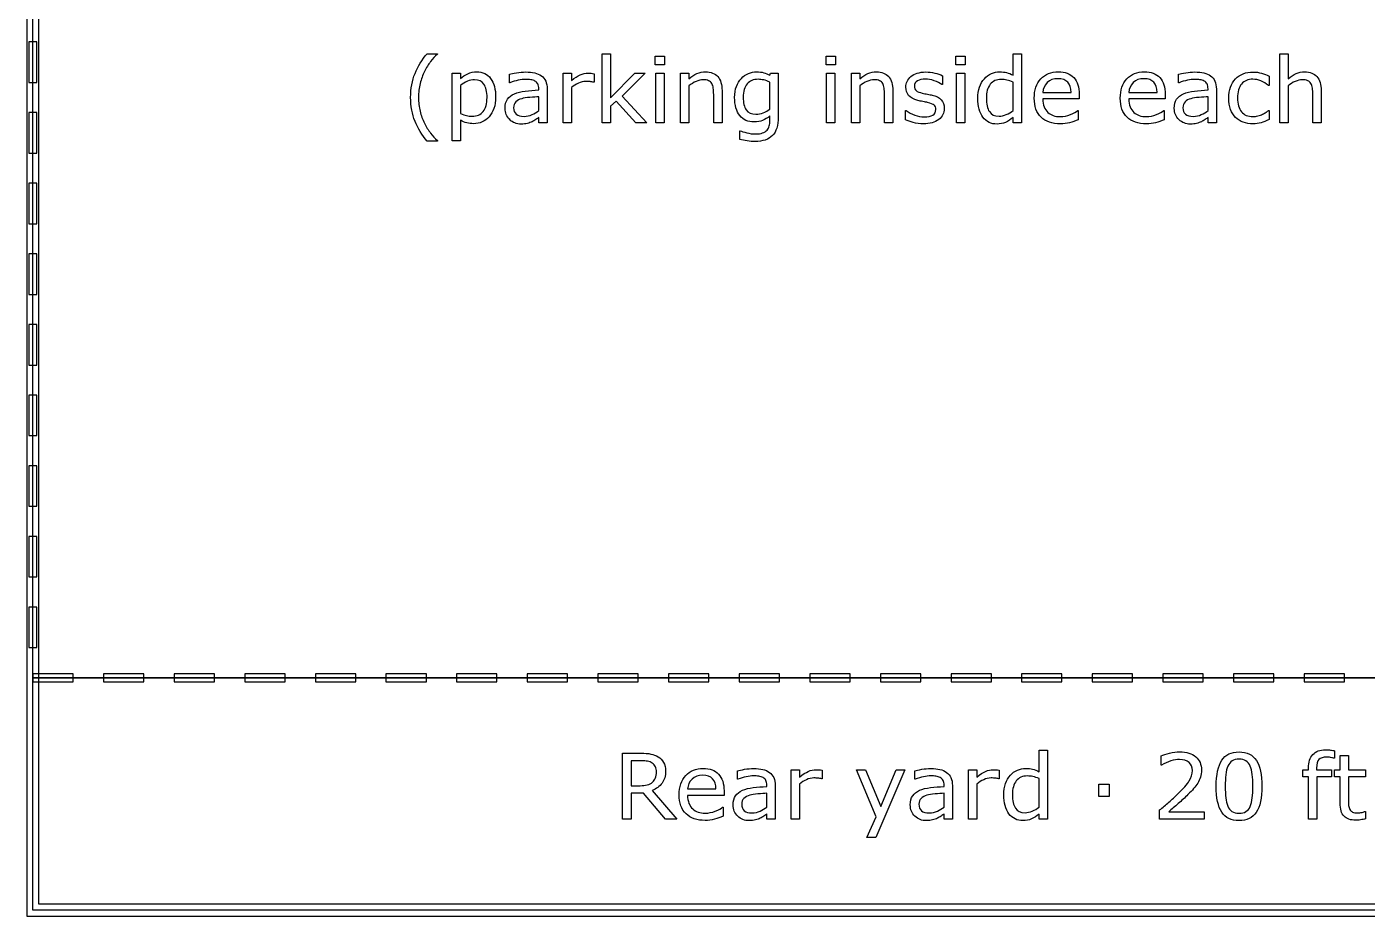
# Model space of a CAD drawing. Extents: x -13 to 750, y 12 to 2314.
# Drawn here: x 43.4 to 176.2, y 128.3 to 216.4 of the extents above; entities that cross this region are included whole.
import ezdxf

# ---------------------------------------------------------------- set-up
doc = ezdxf.new("R2010")
doc.units = 0
doc.layers.get('0').update_dxf_attribs({"linetype": 'CONTINUOUS'})

msp = doc.modelspace()

# ---------------------------------------------------------------- linework, layer by layer
at = {"color": 7}
for points in [[(43.400391, 580.4896), (43.400391, 128.2904), (268.59961, 128.2904), (268.59961, 580.4896)], [(44.599609, 579.2904), (267.40039, 579.2904), (267.40039, 129.4896), (44.599609, 129.4896)], [(44, 295.89), (268, 295.89), (268, 151.89), (44, 151.89)], [(43.599609, 214.89), (43.599609, 210.89), (44.400391, 210.89), (44.400391, 214.89)], [(104.85864, 206.89), (103.7688, 206.89), (101.80005, 209.0389), (101.26392, 208.5292), (101.26392, 206.89), (100.43774, 206.89), (100.43774, 213.7279), (101.26392, 213.7279), (101.26392, 209.3421), (103.65015, 211.7987), (104.69165, 211.7987), (102.41089, 209.5311)], [(106.61646, 212.6205), (105.68481, 212.6205), (105.68481, 213.4774), (106.61646, 213.4774)], [(123.55302, 212.6205), (122.62138, 212.6205), (122.62138, 213.4774), (123.55302, 213.4774)], [(136.40706, 212.6205), (135.47542, 212.6205), (135.47542, 213.4774), (136.40706, 213.4774)], [(106.56376, 206.89), (105.73759, 206.89), (105.73759, 211.7987), (106.56376, 211.7987)], [(123.50032, 206.89), (122.67415, 206.89), (122.67415, 211.7987), (123.50032, 211.7987)], [(136.35436, 206.89), (135.52819, 206.89), (135.52819, 211.7987), (136.35436, 211.7987)], [(89.016357, 209.3818), (89.016357, 209.3818)], [(43.599609, 207.89), (43.599609, 203.89), (44.400391, 203.89), (44.400391, 207.89)], [(43.599609, 200.89), (43.599609, 196.89), (44.400391, 196.89), (44.400391, 200.89)], [(43.599609, 193.89), (43.599609, 189.89), (44.400391, 189.89), (44.400391, 193.89)], [(43.599609, 186.89), (43.599609, 182.89), (44.400391, 182.89), (44.400391, 186.89)], [(43.599609, 179.89), (43.599609, 175.89), (44.400391, 175.89), (44.400391, 179.89)], [(43.599609, 172.89), (43.599609, 168.89), (44.400391, 168.89), (44.400391, 172.89)], [(43.599609, 165.89), (43.599609, 161.89), (44.400391, 161.89), (44.400391, 165.89)], [(43.599609, 158.89), (43.599609, 154.89), (44.400391, 154.89), (44.400391, 158.89)], [(44, 152.2904), (44, 151.4896), (48, 151.4896), (48, 152.2904)], [(44, 151.89), (268, 151.89), (268, 128.89), (44, 128.89)], [(51, 152.2904), (51, 151.4896), (55, 151.4896), (55, 152.2904)], [(58, 152.2904), (58, 151.4896), (62, 151.4896), (62, 152.2904)], [(65, 152.2904), (65, 151.4896), (69, 151.4896), (69, 152.2904)], [(72, 152.2904), (72, 151.4896), (76, 151.4896), (76, 152.2904)], [(79, 152.2904), (79, 151.4896), (83, 151.4896), (83, 152.2904)], [(86, 152.2904), (86, 151.4896), (90, 151.4896), (90, 152.2904)], [(93, 152.2904), (93, 151.4896), (97, 151.4896), (97, 152.2904)], [(100, 152.2904), (100, 151.4896), (104, 151.4896), (104, 152.2904)], [(107, 152.2904), (107, 151.4896), (111, 151.4896), (111, 152.2904)], [(114, 152.2904), (114, 151.4896), (118, 151.4896), (118, 152.2904)], [(121, 152.2904), (121, 151.4896), (125, 151.4896), (125, 152.2904)], [(128, 152.2904), (128, 151.4896), (132, 151.4896), (132, 152.2904)], [(135, 152.2904), (135, 151.4896), (139, 151.4896), (139, 152.2904)], [(142, 152.2904), (142, 151.4896), (146, 151.4896), (146, 152.2904)], [(149, 152.2904), (149, 151.4896), (153, 151.4896), (153, 152.2904)], [(156, 152.2904), (156, 151.4896), (160, 151.4896), (160, 152.2904)], [(163, 152.2904), (163, 151.4896), (167, 151.4896), (167, 152.2904)], [(170, 152.2904), (170, 151.4896), (174, 151.4896), (174, 152.2904)], [(105.80568, 142.5921), (105.80568, 142.5921)], [(130.41504, 142.7987), (127.5498, 136.0795), (126.6665, 136.0795), (127.58057, 138.1273), (125.625, 142.7987), (126.52148, 142.7987), (128.02881, 139.16), (129.54932, 142.7987)], [(150.68701, 140.1356), (149.63672, 140.1356), (149.63672, 141.3793), (150.68701, 141.3793)], [(165.81299, 141.1639), (165.81299, 141.1639)], [(164.65723, 139.1688), (164.65723, 139.1688)]]:
    msp.add_lwpolyline(points, close=True, dxfattribs=at)
for points in [[(83.08374, 213.7279), (84.090088, 213.7279), (84.090088, 213.6839)], [(141.1444, 211.6014), (141.1444, 213.7284), (141.97057, 213.7284), (141.97057, 206.89)], [(168.40372, 210.5547), (168.40372, 206.89), (167.57755, 206.89), (167.57755, 213.7279), (168.40372, 213.7279), (168.40372, 211.2538)], [(86.375244, 207.1366), (86.375244, 205.08), (85.549072, 205.08), (85.549072, 211.7992), (86.375244, 211.7992), (86.375244, 211.285)], [(91.279541, 210.8539), (91.235601, 210.8539), (91.235601, 211.6932)], [(97.387934, 210.3754), (97.387934, 206.89), (96.561763, 206.89), (96.561763, 211.7987), (97.387934, 211.7987), (97.387934, 211.0736)], [(99.624751, 211.7467), (99.624756, 210.8978)], [(109.02465, 210.5547), (109.02465, 206.89), (108.19848, 206.89), (108.19848, 211.7987), (109.02465, 211.7987), (109.02465, 211.2538)], [(117.04904, 211.5876), (117.10174, 211.7985), (117.87517, 211.7985), (117.87528, 207.4481)], [(125.96131, 210.5547), (125.96131, 206.89), (125.13514, 206.89), (125.13514, 211.7987), (125.96131, 211.7987), (125.96131, 211.2538)], [(134.14383, 211.5479), (134.14383, 210.6646), (134.09993, 210.6646)], [(157.60631, 210.8539), (157.56241, 210.8539), (157.56241, 211.6932)], [(166.51842, 211.5043), (166.51842, 210.5858), (166.47452, 210.5858)], [(86.375244, 210.5902), (86.375244, 207.8085)], [(94.14917, 210.1335), (94.14917, 210.2609)], [(94.970952, 210.2208), (94.970947, 206.89)], [(99.624756, 210.8978), (99.580806, 210.8978)], [(112.30297, 210.076), (112.30302, 206.89)], [(117.04911, 208.2391), (117.04911, 210.9154)], [(129.23963, 210.076), (129.23958, 206.89)], [(141.1444, 208.0985), (141.1444, 210.9154)], [(160.47594, 210.1335), (160.47594, 210.2609)], [(161.29776, 210.2208), (161.29772, 206.89)], [(171.68204, 210.076), (171.68199, 206.89)], [(89.868896, 209.4042), (89.868896, 209.4037)], [(94.14917, 208.0985), (94.14917, 209.4652)], [(112.30302, 206.89), (111.47685, 206.89), (111.47685, 209.6849)], [(129.23958, 206.89), (128.41341, 206.89), (128.41341, 209.6849)], [(144.08873, 209.8915), (146.90123, 209.8915)], [(147.70543, 209.2587), (144.08873, 209.2587)], [(147.70539, 209.7069), (147.70543, 209.2587)], [(152.61412, 209.8915), (155.42662, 209.8915)], [(156.23082, 209.2587), (152.61412, 209.2587)], [(156.23078, 209.7069), (156.23082, 209.2587)], [(160.47594, 208.0985), (160.47594, 209.4652)], [(171.68199, 206.89), (170.85582, 206.89), (170.85582, 209.6849)], [(94.14917, 208.0984), (94.14917, 208.0985)], [(94.970947, 206.89), (94.14917, 206.89), (94.14917, 207.4129)], [(117.04904, 207.1096), (117.04904, 207.5579)], [(117.04911, 208.2392), (117.04911, 208.2391)], [(130.50081, 207.1844), (130.50081, 208.1117), (130.54471, 208.1117)], [(134.33724, 208.3044), (134.33724, 208.305)], [(141.1444, 208.0983), (141.1444, 208.0985)], [(141.97057, 206.89), (141.1444, 206.89), (141.1444, 207.4042)], [(147.56481, 208.0897), (147.60871, 208.0897), (147.60871, 207.1888)], [(156.0902, 208.0897), (156.1341, 208.0897), (156.1341, 207.1888)], [(160.47594, 208.0984), (160.47594, 208.0985)], [(161.29772, 206.89), (160.47594, 206.89), (160.47594, 207.4129)], [(166.47452, 208.1073), (166.51842, 208.1073), (166.51842, 207.1976)], [(114.06962, 205.242), (114.06962, 206.0857), (114.11352, 206.0857)], [(84.090088, 205.0795), (83.08374, 205.0795)], [(84.090088, 205.1234), (84.090088, 205.0795)], [(107.84033, 137.89), (106.71094, 137.89), (104.52246, 140.4916), (103.29639, 140.4916), (103.29639, 137.89), (102.42627, 137.89), (102.42627, 144.4335), (104.25879, 144.4335)], [(104.32031, 143.6867), (103.29639, 143.6867), (103.29639, 141.217), (104.17529, 141.217)], [(143.72168, 142.6014), (143.72168, 144.7284), (144.54785, 144.7284), (144.54785, 137.89)], [(155.87695, 143.2381), (155.83305, 143.2381), (155.83305, 144.161)], [(173.02441, 143.9281), (172.98051, 143.9281)], [(173.56494, 139.4936), (173.56494, 142.104), (173.00684, 142.104), (173.00684, 142.7983), (173.56494, 142.7983), (173.56494, 144.2089), (174.39111, 144.2089), (174.39111, 142.7983), (176.09619, 142.7983), (176.09619, 142.104), (174.39111, 142.104), (174.39111, 139.8671)], [(173.02445, 144.6838), (173.02441, 143.9281)], [(113.88281, 141.8539), (113.83891, 141.8539), (113.83891, 142.6932)], [(119.99116, 141.3754), (119.99116, 137.89), (119.16499, 137.89), (119.16499, 142.7987), (119.99116, 142.7987), (119.99116, 142.0736)], [(122.22798, 142.7467), (122.22803, 141.8978)], [(131.44336, 141.8539), (131.39936, 141.8539), (131.39936, 142.6932)], [(137.5518, 141.3754), (137.5518, 137.89), (136.72563, 137.89), (136.72563, 142.7987), (137.5518, 142.7987), (137.5518, 142.0736)], [(139.78861, 142.7467), (139.78857, 141.8978)], [(171.22709, 142.9657), (171.22709, 142.7987), (172.71684, 142.7987), (172.71684, 142.1044), (171.25346, 142.1044), (171.25346, 137.89), (170.42729, 137.89), (170.42729, 142.1044), (169.86918, 142.1044), (169.86918, 142.7987), (170.42729, 142.7987), (170.42729, 142.9613)], [(108.89063, 140.8915), (111.70313, 140.8915)], [(116.75244, 141.1335), (116.75244, 141.2609)], [(117.57426, 141.2208), (117.57422, 137.89)], [(122.22803, 141.8978), (122.18403, 141.8978)], [(134.31299, 141.1335), (134.31299, 141.2609)], [(135.13472, 141.2208), (135.13477, 137.89)], [(139.78857, 141.8978), (139.74467, 141.8978)], [(143.72168, 139.0985), (143.72168, 141.9154)], [(105.37939, 140.7509), (107.84033, 137.89)], [(112.50732, 140.2587), (108.89063, 140.2587)], [(112.50728, 140.7069), (112.50732, 140.2587)], [(116.75244, 139.0985), (116.75244, 140.4652)], [(134.31299, 139.0985), (134.31299, 140.4652)], [(112.3667, 139.0897), (112.4106, 139.0897), (112.4106, 138.1888)], [(116.75244, 139.0984), (116.75244, 139.0985)], [(117.57422, 137.89), (116.75244, 137.89), (116.75244, 138.4129)], [(134.31299, 139.0984), (134.31299, 139.0985)], [(135.13477, 137.89), (134.31299, 137.89), (134.31299, 138.4129)], [(143.72168, 139.0983), (143.72168, 139.0985)], [(144.54785, 137.89), (143.72168, 137.89), (143.72168, 138.4042)], [(160.1001, 137.89), (155.67041, 137.89), (155.67041, 138.8085)], [(156.5801, 138.6415), (160.10012, 138.6415), (160.1001, 137.89)], [(176.05227, 138.6762), (176.09617, 138.6762), (176.09619, 137.9339)]]:
    msp.add_lwpolyline(points, dxfattribs=at)
for points in [[(81.875244, 211.7811), (82.162353, 212.484233), (82.565185, 213.133167), (83.08374, 213.7279)], [(83.408936, 212.9413), (83.195069, 212.662967), (82.99585, 212.337767), (82.811279, 211.9657)], [(84.090088, 213.6839), (83.852783, 213.470033), (83.625733, 213.2225), (83.408936, 212.9413)], [(81.44458, 209.4037), (81.44458, 210.2855), (81.588135, 211.077967), (81.875244, 211.7811)], [(82.811279, 211.9657), (82.635498, 211.605367), (82.491943, 211.2084), (82.380615, 210.7748)], [(86.375244, 211.285), (86.594971, 211.4696), (86.841064, 211.623433), (87.113525, 211.7465)], [(87.113525, 211.7465), (87.388916, 211.872433), (87.681885, 211.9354), (87.992432, 211.9354)], [(87.992432, 211.9354), (88.584229, 211.9354), (89.044189, 211.7113), (89.372314, 211.2631)], [(89.372314, 211.2631), (89.703369, 210.817767), (89.868896, 210.198133), (89.868896, 209.4042)], [(91.235601, 211.6932), (91.396734, 211.7372), (91.629644, 211.785533), (91.934331, 211.8382)], [(91.934331, 211.8382), (92.239018, 211.890867), (92.539311, 211.9172), (92.83521, 211.9172)], [(92.83521, 211.9172), (93.180913, 211.9172), (93.481206, 211.887867), (93.736089, 211.8292)], [(93.736089, 211.8292), (93.993902, 211.773867), (94.216558, 211.677167), (94.404058, 211.5391)], [(94.404058, 211.5391), (94.588628, 211.404367), (94.729253, 211.230067), (94.825933, 211.0162)], [(97.387934, 211.0736), (97.716059, 211.337267), (98.004634, 211.5233), (98.253657, 211.6317)], [(98.253657, 211.6317), (98.50561, 211.743033), (98.761958, 211.7987), (99.0227, 211.7987)], [(99.0227, 211.7987), (99.166255, 211.7987), (99.270259, 211.794367), (99.334712, 211.7857)], [(99.334712, 211.7857), (99.399165, 211.779033), (99.495845, 211.766033), (99.624751, 211.7467)], [(109.02465, 211.2538), (109.282463, 211.467667), (109.549063, 211.634633), (109.82445, 211.7547)], [(109.82445, 211.7547), (110.099843, 211.874833), (110.38256, 211.9349), (110.6726, 211.9349)], [(110.6726, 211.9349), (111.202873, 211.9349), (111.60717, 211.775233), (111.88549, 211.4559)], [(111.88549, 211.4559), (112.16381, 211.136567), (112.30297, 210.6766), (112.30297, 210.076)], [(113.73117, 210.4802), (113.85129, 210.787867), (114.013887, 211.053), (114.21896, 211.2756)], [(114.21896, 211.2756), (114.409393, 211.483667), (114.64084, 211.6448), (114.9133, 211.759)], [(114.9133, 211.759), (115.18576, 211.8762), (115.456757, 211.9348), (115.72629, 211.9348)], [(115.72629, 211.9348), (116.01047, 211.9348), (116.247773, 211.905467), (116.4382, 211.8468)], [(116.4382, 211.8468), (116.63156, 211.791467), (116.835173, 211.705067), (117.04904, 211.5876)], [(125.96131, 211.2538), (126.219123, 211.467667), (126.485727, 211.634633), (126.76112, 211.7547)], [(126.76112, 211.7547), (127.036507, 211.874833), (127.31922, 211.9349), (127.60926, 211.9349)], [(127.60926, 211.9349), (128.139533, 211.9349), (128.54383, 211.775233), (128.82215, 211.4559)], [(128.82215, 211.4559), (129.10047, 211.136567), (129.23963, 210.6766), (129.23963, 210.076)], [(130.64578, 210.9898), (130.73074, 211.168533), (130.858183, 211.3282), (131.02811, 211.4688)], [(131.02811, 211.4688), (131.19217, 211.606467), (131.400177, 211.714867), (131.65213, 211.794)], [(131.65213, 211.794), (131.90701, 211.876), (132.19119, 211.917), (132.50467, 211.917)], [(132.50467, 211.917), (132.797637, 211.917), (133.093533, 211.8804), (133.39236, 211.8072)], [(133.39236, 211.8072), (133.69412, 211.736867), (133.94461, 211.650433), (134.14383, 211.5479)], [(137.82653, 210.4188), (137.946643, 210.744), (138.107773, 211.020867), (138.30992, 211.2494)], [(138.30992, 211.2494), (138.50914, 211.472067), (138.740587, 211.641967), (139.00426, 211.7591)], [(139.00426, 211.7591), (139.27086, 211.8763), (139.54625, 211.9349), (139.83043, 211.9349)], [(139.83043, 211.9349), (140.088243, 211.9349), (140.31676, 211.907233), (140.51598, 211.8519)], [(140.51598, 211.8519), (140.7152, 211.799233), (140.924673, 211.715733), (141.1444, 211.6014)], [(143.90412, 211.2274), (144.343573, 211.699067), (144.920723, 211.9349), (145.63557, 211.9349)], [(145.59166, 211.2538), (145.14928, 211.2538), (144.796253, 211.123433), (144.53258, 210.8627)], [(146.57164, 210.8978), (146.357773, 211.135133), (146.031113, 211.2538), (145.59166, 211.2538)], [(145.63557, 211.9349), (146.297677, 211.9349), (146.80744, 211.741533), (147.16486, 211.3548)], [(147.16486, 211.3548), (147.525213, 210.968133), (147.70539, 210.418833), (147.70539, 209.7069)], [(152.42951, 211.2274), (152.868963, 211.699067), (153.446113, 211.9349), (154.16096, 211.9349)], [(154.11705, 211.2538), (153.67467, 211.2538), (153.321643, 211.123433), (153.05797, 210.8627)], [(155.09703, 210.8978), (154.883163, 211.135133), (154.556503, 211.2538), (154.11705, 211.2538)], [(154.16096, 211.9349), (154.823067, 211.9349), (155.332833, 211.741533), (155.69026, 211.3548)], [(155.69026, 211.3548), (156.050607, 210.968133), (156.23078, 210.418833), (156.23078, 209.7069)], [(157.56241, 211.6932), (157.723543, 211.7372), (157.956453, 211.785533), (158.26114, 211.8382)], [(158.26114, 211.8382), (158.565827, 211.890867), (158.86612, 211.9172), (159.16202, 211.9172)], [(159.16202, 211.9172), (159.50772, 211.9172), (159.80801, 211.887867), (160.06289, 211.8292)], [(160.06289, 211.8292), (160.320703, 211.773867), (160.54336, 211.677167), (160.73086, 211.5391)], [(160.73086, 211.5391), (160.915433, 211.404367), (161.05606, 211.230067), (161.15274, 211.0162)], [(163.19615, 211.2274), (163.638537, 211.6844), (164.221547, 211.9129), (164.94518, 211.9129)], [(164.94518, 211.9129), (165.226427, 211.9129), (165.501817, 211.873367), (165.77135, 211.7943)], [(165.77135, 211.7943), (166.04381, 211.715167), (166.292833, 211.6185), (166.51842, 211.5043)], [(168.40372, 211.2538), (168.661533, 211.467667), (168.928137, 211.634633), (169.20353, 211.7547)], [(169.20353, 211.7547), (169.478923, 211.874833), (169.761637, 211.9349), (170.05167, 211.9349)], [(170.05167, 211.9349), (170.581943, 211.9349), (170.98624, 211.775233), (171.26456, 211.4559)], [(171.26456, 211.4559), (171.54288, 211.136567), (171.68204, 210.6766), (171.68204, 210.076)], [(82.380615, 210.7748), (82.272217, 210.3412), (82.218018, 209.884167), (82.218018, 209.4037)], [(87.065186, 210.9945), (86.824951, 210.891967), (86.594971, 210.7572), (86.375244, 210.5902)], [(87.781494, 211.1483), (87.544189, 211.1483), (87.30542, 211.097033), (87.065186, 210.9945)], [(88.713135, 210.7088), (88.510986, 211.0018), (88.200439, 211.1483), (87.781494, 211.1483)], [(89.016357, 209.3817), (89.016357, 209.9735), (88.915283, 210.415867), (88.713135, 210.7088)], [(92.105713, 211.1), (91.839112, 211.044), (91.563721, 210.961967), (91.279541, 210.8539)], [(91.723389, 209.7599), (92.022217, 209.891767), (92.381104, 209.981133), (92.800049, 210.028)], [(92.830811, 211.188), (92.614014, 211.188), (92.372314, 211.158667), (92.105713, 211.1)], [(92.800049, 210.028), (93.218994, 210.074667), (93.668701, 210.109833), (94.14917, 210.1335)], [(93.344971, 211.153), (93.180908, 211.176333), (93.009522, 211.188), (92.830811, 211.188)], [(93.766846, 211.0168), (93.649658, 211.084133), (93.509033, 211.129533), (93.344971, 211.153)], [(94.048096, 210.7267), (93.983643, 210.849767), (93.889893, 210.946467), (93.766846, 211.0168)], [(94.14917, 210.2609), (94.14917, 210.448433), (94.115479, 210.6037), (94.048096, 210.7267)], [(94.825933, 211.0162), (94.922612, 210.802333), (94.970952, 210.5372), (94.970952, 210.2208)], [(98.073481, 210.8104), (97.836176, 210.699067), (97.607661, 210.554067), (97.387934, 210.3754)], [(98.811763, 210.9818), (98.55688, 210.9818), (98.310786, 210.924667), (98.073481, 210.8104)], [(99.220454, 210.9598), (99.106196, 210.974467), (98.969966, 210.9818), (98.811763, 210.9818)], [(99.580806, 210.8978), (99.457759, 210.927133), (99.337641, 210.9478), (99.220454, 210.9598)], [(109.73217, 210.981), (109.486077, 210.869667), (109.250237, 210.727567), (109.02465, 210.5547)], [(110.43969, 211.148), (110.214103, 211.148), (109.978263, 211.092333), (109.73217, 210.981)], [(110.97582, 211.056), (110.838127, 211.117333), (110.659417, 211.148), (110.43969, 211.148)], [(111.29223, 210.7836), (111.218983, 210.9066), (111.113513, 210.9974), (110.97582, 211.056)], [(111.43725, 210.3177), (111.410917, 210.516967), (111.362577, 210.672267), (111.29223, 210.7836)], [(111.47685, 209.6849), (111.47685, 209.9105), (111.46365, 210.121433), (111.43725, 210.3177)], [(113.55539, 209.3904), (113.55539, 209.812267), (113.613983, 210.175533), (113.73117, 210.4802)], [(114.79911, 210.7353), (114.53837, 210.430633), (114.408, 209.988267), (114.408, 209.4082)], [(115.87138, 211.1923), (115.41728, 211.1923), (115.059857, 211.039967), (114.79911, 210.7353)], [(116.43388, 211.1263), (116.24638, 211.1703), (116.05888, 211.1923), (115.87138, 211.1923)], [(117.04911, 210.9154), (116.829383, 211.015), (116.624307, 211.0853), (116.43388, 211.1263)], [(126.66883, 210.981), (126.422737, 210.869667), (126.186897, 210.727567), (125.96131, 210.5547)], [(127.37635, 211.148), (127.150763, 211.148), (126.914923, 211.092333), (126.66883, 210.981)], [(127.91248, 211.056), (127.774787, 211.117333), (127.596077, 211.148), (127.37635, 211.148)], [(128.22889, 210.7836), (128.15565, 210.9066), (128.05018, 210.9974), (127.91248, 211.056)], [(128.37391, 210.3177), (128.34751, 210.516967), (128.29917, 210.672267), (128.22889, 210.7836)], [(128.41341, 209.6849), (128.41341, 209.9105), (128.400243, 210.121433), (128.37391, 210.3177)], [(130.52274, 210.4185), (130.52274, 210.620633), (130.563753, 210.811067), (130.64578, 210.9898)], [(130.7908, 209.6011), (130.612093, 209.823767), (130.52274, 210.096233), (130.52274, 210.4185)], [(131.67855, 211.0425), (131.470543, 210.928233), (131.36654, 210.756867), (131.36654, 210.5284)], [(131.36654, 210.5284), (131.36654, 210.3262), (131.429527, 210.173833), (131.5555, 210.0713)], [(131.5555, 210.0713), (131.678547, 209.968767), (131.877767, 209.8853), (132.15316, 209.8209)], [(132.4432, 211.2183), (132.14144, 211.2183), (131.886557, 211.1597), (131.67855, 211.0425)], [(133.33089, 211.0557), (133.02913, 211.1641), (132.733233, 211.2183), (132.4432, 211.2183)], [(134.09993, 210.6646), (133.888997, 210.819867), (133.63265, 210.950233), (133.33089, 211.0557)], [(137.65074, 209.307), (137.65074, 209.723), (137.709337, 210.0936), (137.82653, 210.4188)], [(138.89, 210.6955), (138.632187, 210.373233), (138.50328, 209.9162), (138.50328, 209.3244)], [(139.97106, 211.1789), (139.508167, 211.1789), (139.147813, 211.017767), (138.89, 210.6955)], [(140.54674, 211.1219), (140.37096, 211.1599), (140.179067, 211.1789), (139.97106, 211.1789)], [(141.1444, 210.9154), (140.92174, 211.015), (140.72252, 211.083833), (140.54674, 211.1219)], [(143.24934, 209.3158), (143.24934, 210.118533), (143.4676, 210.755733), (143.90412, 211.2274)], [(144.53258, 210.8627), (144.27184, 210.6019), (144.12389, 210.278167), (144.08873, 209.8915)], [(146.90123, 209.8915), (146.898563, 210.3251), (146.7887, 210.660533), (146.57164, 210.8978)], [(151.77473, 209.3158), (151.77473, 210.118533), (151.99299, 210.755733), (152.42951, 211.2274)], [(153.05797, 210.8627), (152.79723, 210.6019), (152.64928, 210.278167), (152.61412, 209.8915)], [(155.42662, 209.8915), (155.423953, 210.3251), (155.31409, 210.660533), (155.09703, 210.8978)], [(158.43248, 211.1), (158.16588, 211.044), (157.89049, 210.961967), (157.60631, 210.8539)], [(158.05016, 209.7599), (158.348987, 209.891767), (158.707873, 209.981133), (159.12682, 210.028)], [(159.15758, 211.188), (158.940787, 211.188), (158.699087, 211.158667), (158.43248, 211.1)], [(159.12682, 210.028), (159.545767, 210.074667), (159.995473, 210.109833), (160.47594, 210.1335)], [(159.67174, 211.153), (159.50768, 211.176333), (159.336293, 211.188), (159.15758, 211.188)], [(160.09362, 211.0168), (159.976427, 211.084133), (159.8358, 211.129533), (159.67174, 211.153)], [(160.37487, 210.7267), (160.310403, 210.849767), (160.216653, 210.946467), (160.09362, 211.0168)], [(160.47594, 210.2609), (160.47594, 210.448433), (160.44225, 210.6037), (160.37487, 210.7267)], [(161.15274, 211.0162), (161.24942, 210.802333), (161.29776, 210.5372), (161.29776, 210.2208)], [(162.53698, 209.3378), (162.53698, 210.140533), (162.756703, 210.7704), (163.19615, 211.2274)], [(163.79825, 210.722), (163.528717, 210.408533), (163.39395, 209.947133), (163.39395, 209.3378)], [(164.91006, 211.1966), (164.441313, 211.1966), (164.07071, 211.0384), (163.79825, 210.722)], [(165.69229, 211.0384), (165.42569, 211.143867), (165.164947, 211.1966), (164.91006, 211.1966)], [(166.47452, 210.5858), (166.222567, 210.782067), (165.961823, 210.932933), (165.69229, 211.0384)], [(169.11124, 210.981), (168.865147, 210.869667), (168.629307, 210.727567), (168.40372, 210.5547)], [(169.81876, 211.148), (169.593173, 211.148), (169.357333, 211.092333), (169.11124, 210.981)], [(170.3549, 211.056), (170.2172, 211.117333), (170.038487, 211.148), (169.81876, 211.148)], [(170.6713, 210.7836), (170.59806, 210.9066), (170.492593, 210.9974), (170.3549, 211.056)], [(170.81632, 210.3177), (170.789987, 210.516967), (170.741647, 210.672267), (170.6713, 210.7836)], [(170.85582, 209.6849), (170.85582, 209.9105), (170.842653, 210.121433), (170.81632, 210.3177)], [(81.875244, 207.0262), (81.588135, 207.729333), (81.44458, 208.521833), (81.44458, 209.4037)], [(82.218018, 209.4037), (82.218018, 208.9027), (82.270752, 208.4442), (82.376221, 208.0282)], [(88.629639, 208.0019), (88.887451, 208.312433), (89.016357, 208.7724), (89.016357, 209.3818)], [(89.868896, 209.4037), (89.868896, 209.005233), (89.811767, 208.640467), (89.69751, 208.3094)], [(90.800537, 208.3141), (90.800537, 208.686167), (90.879639, 208.986467), (91.037842, 209.215)], [(91.037842, 209.215), (91.198975, 209.446467), (91.42749, 209.6281), (91.723389, 209.7599)], [(91.872803, 208.9553), (91.726318, 208.8147), (91.653076, 208.6199), (91.653076, 208.3709)], [(92.448486, 209.2717), (92.211181, 209.204367), (92.019287, 209.0989), (91.872803, 208.9553)], [(93.25708, 209.3992), (92.917236, 209.369867), (92.647705, 209.327367), (92.448486, 209.2717)], [(94.14917, 209.4652), (93.897217, 209.450533), (93.599853, 209.428533), (93.25708, 209.3992)], [(114.06955, 207.5974), (113.726777, 208.0222), (113.55539, 208.619867), (113.55539, 209.3904)], [(114.408, 209.4082), (114.408, 208.8574), (114.50468, 208.4399), (114.69804, 208.1557)], [(131.70926, 209.1001), (131.278593, 209.214367), (130.97244, 209.381367), (130.7908, 209.6011)], [(132.22342, 208.9859), (132.03592, 209.021233), (131.864533, 209.0593), (131.70926, 209.1001)], [(132.15316, 209.8209), (132.3055, 209.785567), (132.47542, 209.7504), (132.66292, 209.7154)], [(132.68484, 208.8939), (132.567653, 208.920567), (132.413847, 208.951233), (132.22342, 208.9859)], [(132.66292, 209.7154), (132.853353, 209.680067), (133.011557, 209.647733), (133.13753, 209.6184)], [(133.32645, 208.639), (133.215117, 208.7386), (133.001247, 208.823567), (132.68484, 208.8939)], [(133.13753, 209.6184), (133.521317, 209.530533), (133.817217, 209.379667), (134.02523, 209.1658)], [(133.49344, 208.1996), (133.49344, 208.392933), (133.437777, 208.5394), (133.32645, 208.639)], [(134.02523, 209.1658), (134.233237, 208.949), (134.33724, 208.661867), (134.33724, 208.3044)], [(138.1649, 207.4305), (137.822127, 207.8817), (137.65074, 208.5072), (137.65074, 209.307)], [(138.50328, 209.3244), (138.50328, 208.7414), (138.60289, 208.297533), (138.80211, 207.9928)], [(143.93488, 207.4349), (143.477853, 207.8773), (143.24934, 208.504267), (143.24934, 209.3158)], [(144.08873, 209.2587), (144.08873, 208.9569), (144.13414, 208.6932), (144.22496, 208.4676)], [(152.46028, 207.4349), (152.003247, 207.8773), (151.77473, 208.504267), (151.77473, 209.3158)], [(152.61412, 209.2587), (152.61412, 208.9569), (152.65953, 208.6932), (152.75035, 208.4676)], [(157.12731, 208.3141), (157.12731, 208.686167), (157.20641, 208.986467), (157.36461, 209.215)], [(157.36461, 209.215), (157.525743, 209.446467), (157.75426, 209.6281), (158.05016, 209.7599)], [(158.19957, 208.9553), (158.05309, 208.8147), (157.97985, 208.6199), (157.97985, 208.3709)], [(158.77526, 209.2717), (158.537953, 209.204367), (158.346057, 209.0989), (158.19957, 208.9553)], [(159.58385, 209.3992), (159.244003, 209.369867), (158.974473, 209.327367), (158.77526, 209.2717)], [(160.47594, 209.4652), (160.223987, 209.450533), (159.926623, 209.428533), (159.58385, 209.3992)], [(162.71276, 208.2084), (162.595573, 208.530667), (162.53698, 208.907133), (162.53698, 209.3378)], [(163.39395, 209.3378), (163.39395, 208.746), (163.525787, 208.290433), (163.78946, 207.9711)], [(82.376221, 208.0282), (82.484619, 207.6122), (82.629638, 207.2167), (82.811279, 206.8417)], [(86.375244, 207.8085), (86.609619, 207.703033), (86.810303, 207.631233), (86.977295, 207.5931)], [(86.977295, 207.5931), (87.147217, 207.5551), (87.339112, 207.5361), (87.552979, 207.5361)], [(87.552979, 207.5361), (88.01294, 207.5361), (88.371826, 207.691367), (88.629639, 208.0019)], [(89.214111, 207.4745), (89.020752, 207.2577), (88.792236, 207.089233), (88.528564, 206.9691)], [(89.69751, 208.3094), (89.583252, 207.981267), (89.422119, 207.702967), (89.214111, 207.4745)], [(91.261963, 207.1935), (90.954346, 207.4865), (90.800537, 207.860033), (90.800537, 208.3141)], [(91.653076, 208.3709), (91.653076, 208.089633), (91.738037, 207.8772), (91.907959, 207.7336)], [(91.907959, 207.7336), (92.077881, 207.593), (92.337158, 207.5227), (92.685791, 207.5227)], [(92.685791, 207.5227), (92.97583, 207.5227), (93.240967, 207.578367), (93.481201, 207.6897)], [(93.481201, 207.6897), (93.721436, 207.803967), (93.944092, 207.9402), (94.14917, 208.0984)], [(94.14917, 207.4129), (94.075928, 207.3629), (93.976319, 207.2926), (93.850342, 207.202)], [(115.46701, 206.9646), (114.88107, 206.9646), (114.41525, 207.175533), (114.06955, 207.5974)], [(114.69804, 208.1557), (114.8914, 207.871567), (115.2122, 207.7295), (115.66044, 207.7295)], [(115.66044, 207.7295), (115.900673, 207.7295), (116.140907, 207.7749), (116.38114, 207.8657)], [(117.04904, 207.5579), (116.80002, 207.358633), (116.56125, 207.2092), (116.33273, 207.1096)], [(116.38114, 207.8657), (116.624307, 207.959433), (116.846963, 208.083933), (117.04911, 208.2392)], [(117.87528, 207.4481), (117.87528, 206.6161), (117.686317, 206.005267), (117.30839, 205.6156)], [(130.54471, 208.1117), (130.80545, 207.915367), (131.095487, 207.758633), (131.41482, 207.6415)], [(131.41482, 207.6415), (131.73416, 207.527233), (132.040313, 207.4701), (132.33328, 207.4701)], [(132.33328, 207.4701), (132.69656, 207.4701), (132.98074, 207.5287), (133.18582, 207.6459)], [(133.18582, 207.6459), (133.3909, 207.763033), (133.49344, 207.9476), (133.49344, 208.1996)], [(134.33724, 208.305), (134.33724, 207.8568), (134.151203, 207.489133), (133.77913, 207.202)], [(139.56237, 206.7538), (138.97643, 206.7538), (138.510607, 206.979367), (138.1649, 207.4305)], [(138.80211, 207.9928), (139.00133, 207.691067), (139.320667, 207.5402), (139.76012, 207.5402)], [(139.76012, 207.5402), (139.994493, 207.5402), (140.231797, 207.591467), (140.47203, 207.694)], [(141.1444, 207.4042), (140.907093, 207.199067), (140.659533, 207.0394), (140.40172, 206.9252)], [(140.47203, 207.694), (140.71227, 207.799467), (140.936393, 207.934233), (141.1444, 208.0983)], [(145.84211, 206.7757), (145.027657, 206.7757), (144.391913, 206.995433), (143.93488, 207.4349)], [(144.22496, 208.4676), (144.31578, 208.245), (144.440293, 208.0619), (144.5985, 207.9183)], [(144.5985, 207.9183), (144.75084, 207.7777), (144.931017, 207.672233), (145.13903, 207.6019)], [(145.13903, 207.6019), (145.349963, 207.531567), (145.581407, 207.4964), (145.83336, 207.4964)], [(145.83336, 207.4964), (146.167347, 207.4964), (146.502797, 207.562333), (146.83971, 207.6942)], [(146.83971, 207.6942), (147.179557, 207.828933), (147.421257, 207.960767), (147.56481, 208.0897)], [(154.3675, 206.7757), (153.553047, 206.7757), (152.917307, 206.995433), (152.46028, 207.4349)], [(152.75035, 208.4676), (152.84117, 208.245), (152.965683, 208.0619), (153.12389, 207.9183)], [(153.12389, 207.9183), (153.27623, 207.7777), (153.456407, 207.672233), (153.66442, 207.6019)], [(153.66442, 207.6019), (153.875353, 207.531567), (154.106797, 207.4964), (154.35875, 207.4964)], [(154.35875, 207.4964), (154.692737, 207.4964), (155.028187, 207.562333), (155.3651, 207.6942)], [(155.3651, 207.6942), (155.704947, 207.828933), (155.946647, 207.960767), (156.0902, 208.0897)], [(157.58873, 207.1935), (157.281117, 207.4865), (157.12731, 207.860033), (157.12731, 208.3141)], [(157.97985, 208.3709), (157.97985, 208.089633), (158.06481, 207.8772), (158.23473, 207.7336)], [(158.23473, 207.7336), (158.40465, 207.593), (158.663927, 207.5227), (159.01256, 207.5227)], [(159.01256, 207.5227), (159.3026, 207.5227), (159.567737, 207.578367), (159.80797, 207.6897)], [(159.80797, 207.6897), (160.048203, 207.803967), (160.27086, 207.9402), (160.47594, 208.0984)], [(160.47594, 207.4129), (160.4027, 207.3629), (160.30309, 207.2926), (160.17711, 207.202)], [(163.20934, 207.4086), (162.995473, 207.619533), (162.829947, 207.886133), (162.71276, 208.2084)], [(163.96959, 206.9339), (163.67369, 207.039367), (163.420273, 207.1976), (163.20934, 207.4086)], [(163.78946, 207.9711), (164.05606, 207.654633), (164.429593, 207.4964), (164.91006, 207.4964)], [(164.91006, 207.4964), (165.077053, 207.4964), (165.246977, 207.5184), (165.41983, 207.5624)], [(165.41983, 207.5624), (165.592683, 207.6064), (165.747957, 207.6635), (165.88565, 207.7337)], [(165.88565, 207.7337), (166.005763, 207.795033), (166.118557, 207.8595), (166.22403, 207.9271)], [(166.22403, 207.9271), (166.329497, 207.997433), (166.412993, 208.0575), (166.47452, 208.1073)], [(83.08374, 205.0795), (82.565185, 205.674167), (82.162353, 206.323067), (81.875244, 207.0262)], [(82.811279, 206.8417), (82.98706, 206.4813), (83.187744, 206.1561), (83.41333, 205.8661)], [(87.003662, 206.8773), (86.798584, 206.932633), (86.589111, 207.019067), (86.375244, 207.1366)], [(87.697998, 206.7933), (87.443115, 206.7933), (87.21167, 206.8213), (87.003662, 206.8773)], [(88.528564, 206.9691), (88.267822, 206.8519), (87.990967, 206.7933), (87.697998, 206.7933)], [(92.386963, 206.7541), (91.94458, 206.7541), (91.56958, 206.900567), (91.261963, 207.1935)], [(93.015381, 206.8241), (92.83667, 206.777433), (92.627197, 206.7541), (92.386963, 206.7541)], [(93.48999, 206.9911), (93.352295, 206.9237), (93.194092, 206.868033), (93.015381, 206.8241)], [(93.850342, 207.202), (93.727295, 207.114133), (93.607177, 207.043833), (93.48999, 206.9911)], [(114.11352, 206.0857), (114.24828, 206.033033), (114.462147, 205.968567), (114.75512, 205.8923)], [(116.33273, 207.1096), (116.107143, 207.012933), (115.81857, 206.9646), (115.46701, 206.9646)], [(116.33275, 205.8748), (116.517323, 205.942133), (116.66088, 206.035867), (116.76342, 206.156)], [(116.76342, 206.156), (116.86596, 206.270267), (116.9392, 206.407967), (116.98314, 206.5691)], [(116.98314, 206.5691), (117.027073, 206.730233), (117.04904, 206.9104), (117.04904, 207.1096)], [(131.26107, 206.8988), (130.95931, 206.986667), (130.70589, 207.081867), (130.50081, 207.1844)], [(132.26302, 206.7713), (131.89974, 206.7713), (131.565757, 206.8138), (131.26107, 206.8988)], [(133.77913, 207.202), (133.40999, 206.914867), (132.90462, 206.7713), (132.26302, 206.7713)], [(140.40172, 206.9252), (140.143907, 206.810933), (139.864123, 206.7538), (139.56237, 206.7538)], [(146.75617, 206.8944), (146.46613, 206.815267), (146.161443, 206.7757), (145.84211, 206.7757)], [(147.60871, 207.1888), (147.33039, 207.0716), (147.04621, 206.973467), (146.75617, 206.8944)], [(155.28156, 206.8944), (154.991527, 206.815267), (154.68684, 206.7757), (154.3675, 206.7757)], [(156.1341, 207.1888), (155.85578, 207.0716), (155.5716, 206.973467), (155.28156, 206.8944)], [(158.71373, 206.7541), (158.27135, 206.7541), (157.89635, 206.900567), (157.58873, 207.1935)], [(159.34215, 206.8241), (159.163437, 206.777433), (158.953963, 206.7541), (158.71373, 206.7541)], [(159.81676, 206.9911), (159.679067, 206.9237), (159.520863, 206.868033), (159.34215, 206.8241)], [(160.17711, 207.202), (160.054063, 207.114133), (159.933947, 207.043833), (159.81676, 206.9911)], [(164.94518, 206.7801), (164.590687, 206.7801), (164.26549, 206.831367), (163.96959, 206.9339)], [(165.7318, 206.89), (165.485707, 206.816733), (165.2235, 206.7801), (164.94518, 206.7801)], [(166.51842, 207.1976), (166.243027, 207.0658), (165.98082, 206.963267), (165.7318, 206.89)], [(83.41333, 205.8661), (83.638916, 205.5731), (83.864502, 205.325533), (84.090088, 205.1234)], [(114.79911, 205.0881), (114.553017, 205.123433), (114.309853, 205.174733), (114.06962, 205.242)], [(114.75512, 205.8923), (115.048087, 205.813233), (115.341053, 205.7737), (115.63402, 205.7737)], [(115.56376, 205.0311), (115.30302, 205.0311), (115.048137, 205.0501), (114.79911, 205.0881)], [(117.30839, 205.6156), (116.930463, 205.225933), (116.34892, 205.0311), (115.56376, 205.0311)], [(115.63402, 205.7737), (115.915273, 205.7737), (116.148183, 205.8074), (116.33275, 205.8748)], [(104.25879, 144.4335), (104.654297, 144.4335), (104.983887, 144.407167), (105.24756, 144.3545)], [(104.93115, 143.6337), (104.758303, 143.669033), (104.55469, 143.6867), (104.32031, 143.6867)], [(105.37939, 143.4579), (105.253417, 143.542833), (105.104003, 143.601433), (104.93115, 143.6337)], [(105.24756, 144.3545), (105.511233, 144.3045), (105.748537, 144.213667), (105.95947, 144.082)], [(105.95947, 144.082), (106.196777, 143.9326), (106.381347, 143.743633), (106.51318, 143.5151)], [(106.51318, 143.5151), (106.647947, 143.2895), (106.71533, 143.0024), (106.71533, 142.6538)], [(155.83305, 144.161), (156.041057, 144.263533), (156.31791, 144.357267), (156.66361, 144.4422)], [(156.78662, 143.6688), (156.476073, 143.575067), (156.17285, 143.4315), (155.87695, 143.2381)], [(156.66361, 144.4422), (157.012243, 144.5272), (157.34916, 144.5697), (157.67436, 144.5697)], [(157.65234, 143.8094), (157.38574, 143.8094), (157.097167, 143.762533), (156.78662, 143.6688)], [(158.58838, 143.5194), (158.36572, 143.712733), (158.053707, 143.8094), (157.65234, 143.8094)], [(157.67436, 144.5697), (158.345253, 144.5697), (158.87113, 144.4071), (159.25199, 144.0819)], [(158.92676, 142.724), (158.92676, 143.0638), (158.813967, 143.328933), (158.58838, 143.5194)], [(159.25199, 144.0819), (159.63285, 143.759633), (159.82328, 143.321633), (159.82328, 142.7679)], [(161.28662, 141.1551), (161.28662, 142.318233), (161.469727, 143.176633), (161.83594, 143.7303)], [(161.83594, 143.7303), (162.202147, 144.286967), (162.773433, 144.5653), (163.5498, 144.5653)], [(162.86426, 143.6688), (162.685547, 143.554533), (162.543457, 143.3817), (162.43799, 143.1503)], [(163.5498, 143.8402), (163.274413, 143.8402), (163.0459, 143.783067), (162.86426, 143.6688)], [(163.5498, 144.5653), (164.33496, 144.5653), (164.907717, 144.282567), (165.26807, 143.7171)], [(164.23096, 143.6688), (164.05518, 143.783067), (163.828127, 143.8402), (163.5498, 143.8402)], [(164.65283, 143.159), (164.55029, 143.3846), (164.409667, 143.554533), (164.23096, 143.6688)], [(165.26807, 143.7171), (165.63135, 143.154633), (165.81299, 142.303567), (165.81299, 141.1639)], [(170.42729, 142.9613), (170.42729, 143.5443), (170.572307, 143.991067), (170.86234, 144.3016)], [(170.86234, 144.3016), (171.15238, 144.615067), (171.571327, 144.7718), (172.11918, 144.7718)], [(171.4644, 143.8138), (171.306193, 143.658533), (171.22709, 143.375833), (171.22709, 142.9657)], [(172.23783, 144.0511), (171.883337, 144.0511), (171.625527, 143.972), (171.4644, 143.8138)], [(172.11918, 144.7718), (172.303753, 144.7718), (172.46928, 144.763133), (172.61576, 144.7458)], [(172.62455, 144.0071), (172.47807, 144.036433), (172.349163, 144.0511), (172.23783, 144.0511)], [(172.61576, 144.7458), (172.765173, 144.728467), (172.901403, 144.7078), (173.02445, 144.6838)], [(172.98051, 143.9281), (172.88969, 143.9541), (172.771037, 143.980433), (172.62455, 144.0071)], [(105.70459, 143.0887), (105.640123, 143.235233), (105.531723, 143.3583), (105.37939, 143.4579)], [(105.80566, 142.5921), (105.80566, 142.779633), (105.77197, 142.945167), (105.70459, 143.0887)], [(105.70898, 141.9813), (105.773447, 142.142433), (105.80568, 142.346033), (105.80568, 142.5921)], [(106.71533, 142.6538), (106.71533, 142.182133), (106.59668, 141.7866), (106.35938, 141.4672)], [(108.05123, 140.3158), (108.05123, 141.118533), (108.26949, 141.755733), (108.70601, 142.2274)], [(108.70601, 142.2274), (109.145463, 142.699067), (109.722613, 142.9349), (110.43746, 142.9349)], [(110.39355, 142.2538), (109.95117, 142.2538), (109.598143, 142.123433), (109.33447, 141.8627)], [(111.37354, 141.8978), (111.159667, 142.135133), (110.833003, 142.2538), (110.39355, 142.2538)], [(110.43746, 142.9349), (111.099567, 142.9349), (111.609333, 142.741533), (111.96676, 142.3548)], [(111.96676, 142.3548), (112.327107, 141.968133), (112.50728, 141.418833), (112.50728, 140.7069)], [(113.83891, 142.6932), (114.000043, 142.7372), (114.232953, 142.785533), (114.53764, 142.8382)], [(114.53764, 142.8382), (114.842327, 142.890867), (115.14262, 142.9172), (115.43852, 142.9172)], [(115.43408, 142.188), (115.217287, 142.188), (114.975587, 142.158667), (114.70898, 142.1)], [(115.94824, 142.153), (115.78418, 142.176333), (115.612793, 142.188), (115.43408, 142.188)], [(115.43852, 142.9172), (115.78422, 142.9172), (116.084513, 142.887867), (116.3394, 142.8292)], [(116.37012, 142.0168), (116.252933, 142.084133), (116.112307, 142.129533), (115.94824, 142.153)], [(116.3394, 142.8292), (116.597207, 142.773867), (116.81986, 142.677167), (117.00736, 142.5391)], [(117.00736, 142.5391), (117.191933, 142.404367), (117.33256, 142.230067), (117.42924, 142.0162)], [(119.99116, 142.0736), (120.319287, 142.337267), (120.60786, 142.5233), (120.85688, 142.6317)], [(120.85688, 142.6317), (121.108833, 142.743033), (121.365183, 142.7987), (121.62593, 142.7987)], [(121.62593, 142.7987), (121.769483, 142.7987), (121.873487, 142.794367), (121.93794, 142.7857)], [(121.93794, 142.7857), (122.002407, 142.779033), (122.099087, 142.766033), (122.22798, 142.7467)], [(131.39936, 142.6932), (131.560493, 142.7372), (131.793403, 142.785533), (132.09809, 142.8382)], [(132.09809, 142.8382), (132.402783, 142.890867), (132.703077, 142.9172), (132.99897, 142.9172)], [(132.99463, 142.188), (132.77783, 142.188), (132.53613, 142.158667), (132.26953, 142.1)], [(133.50879, 142.153), (133.34473, 142.176333), (133.173343, 142.188), (132.99463, 142.188)], [(132.99897, 142.9172), (133.344677, 142.9172), (133.64497, 142.887867), (133.89985, 142.8292)], [(133.93066, 142.0168), (133.813473, 142.084133), (133.67285, 142.129533), (133.50879, 142.153)], [(133.89985, 142.8292), (134.157663, 142.773867), (134.38032, 142.677167), (134.56782, 142.5391)], [(134.56782, 142.5391), (134.752393, 142.404367), (134.89302, 142.230067), (134.9897, 142.0162)], [(137.5518, 142.0736), (137.879927, 142.337267), (138.1685, 142.5233), (138.41752, 142.6317)], [(138.41752, 142.6317), (138.669473, 142.743033), (138.92582, 142.7987), (139.18656, 142.7987)], [(139.18656, 142.7987), (139.33012, 142.7987), (139.434127, 142.794367), (139.49858, 142.7857)], [(139.49858, 142.7857), (139.563047, 142.779033), (139.659723, 142.766033), (139.78861, 142.7467)], [(140.40381, 141.4188), (140.523923, 141.744), (140.685057, 142.020867), (140.88721, 142.2494)], [(140.88721, 142.2494), (141.08643, 142.472067), (141.317873, 142.641967), (141.58154, 142.7591)], [(142.54834, 142.1789), (142.085447, 142.1789), (141.725097, 142.017767), (141.46729, 141.6955)], [(141.58154, 142.7591), (141.848147, 142.8763), (142.123537, 142.9349), (142.40771, 142.9349)], [(142.40771, 142.9349), (142.665523, 142.9349), (142.89404, 142.907233), (143.09326, 142.8519)], [(143.12402, 142.1219), (142.94824, 142.1599), (142.756347, 142.1789), (142.54834, 142.1789)], [(143.09326, 142.8519), (143.29248, 142.799233), (143.501953, 142.715733), (143.72168, 142.6014)], [(158.61475, 141.6825), (158.822757, 142.004767), (158.92676, 142.351933), (158.92676, 142.724)], [(159.82328, 142.7679), (159.82328, 142.5189), (159.791047, 142.286), (159.72658, 142.0692)], [(162.23145, 142.3021), (162.196317, 141.9535), (162.17875, 141.571167), (162.17875, 141.1551)], [(162.43799, 143.1503), (162.338377, 142.9335), (162.26953, 142.650767), (162.23145, 142.3021)], [(164.86377, 142.3241), (164.828637, 142.652233), (164.758323, 142.930533), (164.65283, 143.159)], [(164.92087, 141.1639), (164.92087, 141.609233), (164.901837, 141.995967), (164.86377, 142.3241)], [(104.17529, 141.217), (104.450683, 141.217), (104.69092, 141.240333), (104.896, 141.287)], [(104.896, 141.287), (105.101073, 141.337), (105.27539, 141.4278), (105.41895, 141.5594)], [(106.35938, 141.4672), (106.122073, 141.1508), (105.79541, 140.912033), (105.37939, 140.7509)], [(105.41895, 141.5594), (105.550783, 141.682467), (105.64746, 141.8231), (105.70898, 141.9813)], [(109.33447, 141.8627), (109.07373, 141.6019), (108.925783, 141.278167), (108.89063, 140.8915)], [(111.70313, 140.8915), (111.700463, 141.3251), (111.5906, 141.660533), (111.37354, 141.8978)], [(114.70898, 142.1), (114.44238, 142.044), (114.16699, 141.961967), (113.88281, 141.8539)], [(114.32666, 140.7599), (114.625487, 140.891767), (114.984373, 140.981133), (115.40332, 141.028)], [(115.40332, 141.028), (115.822267, 141.074667), (116.271973, 141.109833), (116.75244, 141.1335)], [(116.65137, 141.7267), (116.586903, 141.849767), (116.493153, 141.946467), (116.37012, 142.0168)], [(116.75244, 141.2609), (116.75244, 141.448433), (116.71875, 141.6037), (116.65137, 141.7267)], [(117.42924, 142.0162), (117.52592, 141.802333), (117.57426, 141.5372), (117.57426, 141.2208)], [(120.67671, 141.8104), (120.439403, 141.699067), (120.210887, 141.554067), (119.99116, 141.3754)], [(121.41499, 141.9818), (121.160103, 141.9818), (120.91401, 141.924667), (120.67671, 141.8104)], [(121.82368, 141.9598), (121.70942, 141.974467), (121.57319, 141.9818), (121.41499, 141.9818)], [(122.18403, 141.8978), (122.060983, 141.927133), (121.940867, 141.9478), (121.82368, 141.9598)], [(132.26953, 142.1), (132.00293, 142.044), (131.72754, 141.961967), (131.44336, 141.8539)], [(131.88721, 140.7599), (132.186037, 140.891767), (132.544923, 140.981133), (132.96387, 141.028)], [(132.96387, 141.028), (133.382817, 141.074667), (133.832523, 141.109833), (134.31299, 141.1335)], [(134.21191, 141.7267), (134.147443, 141.849767), (134.053693, 141.946467), (133.93066, 142.0168)], [(134.31299, 141.2609), (134.31299, 141.448433), (134.279297, 141.6037), (134.21191, 141.7267)], [(134.9897, 142.0162), (135.08638, 141.802333), (135.13472, 141.5372), (135.13472, 141.2208)], [(138.23734, 141.8104), (138.00004, 141.699067), (137.771527, 141.554067), (137.5518, 141.3754)], [(138.97563, 141.9818), (138.720743, 141.9818), (138.474647, 141.924667), (138.23734, 141.8104)], [(139.38432, 141.9598), (139.27006, 141.974467), (139.13383, 141.9818), (138.97563, 141.9818)], [(139.74467, 141.8978), (139.621623, 141.927133), (139.501507, 141.9478), (139.38432, 141.9598)], [(140.22803, 140.307), (140.22803, 140.723), (140.286623, 141.0936), (140.40381, 141.4188)], [(141.46729, 141.6955), (141.209477, 141.373233), (141.08057, 140.9162), (141.08057, 140.3244)], [(143.72168, 141.9154), (143.499027, 142.015), (143.299807, 142.083833), (143.12402, 142.1219)], [(157.45898, 140.3861), (158.02148, 140.931033), (158.406737, 141.363167), (158.61475, 141.6825)], [(159.04543, 140.9222), (158.893083, 140.746467), (158.707047, 140.551667), (158.48732, 140.3378)], [(159.44973, 141.4584), (159.33547, 141.276733), (159.200703, 141.098), (159.04543, 140.9222)], [(159.72658, 142.0692), (159.665047, 141.855333), (159.572763, 141.651733), (159.44973, 141.4584)], [(161.82715, 138.5887), (161.466797, 139.145367), (161.28662, 140.000833), (161.28662, 141.1551)], [(162.17875, 141.1551), (162.17875, 140.6981), (162.19485, 140.3158), (162.22705, 140.0082)], [(164.86377, 140.0038), (164.901837, 140.326067), (164.92087, 140.712767), (164.92087, 141.1639)], [(165.81299, 141.1639), (165.81299, 139.9891), (165.62842, 139.1263), (165.25928, 138.5755)], [(108.73678, 138.4349), (108.279747, 138.8773), (108.05123, 139.504267), (108.05123, 140.3158)], [(108.89063, 140.2587), (108.89063, 139.9569), (108.93604, 139.6932), (109.02686, 139.4676)], [(113.40381, 139.3141), (113.40381, 139.686167), (113.48291, 139.986467), (113.64111, 140.215)], [(113.64111, 140.215), (113.802243, 140.446467), (114.03076, 140.6281), (114.32666, 140.7599)], [(114.47607, 139.9553), (114.32959, 139.8147), (114.25635, 139.6199), (114.25635, 139.3709)], [(115.05176, 140.2717), (114.814453, 140.204367), (114.622557, 140.0989), (114.47607, 139.9553)], [(115.86035, 140.3992), (115.52051, 140.369867), (115.25098, 140.327367), (115.05176, 140.2717)], [(116.75244, 140.4652), (116.500487, 140.450533), (116.203123, 140.428533), (115.86035, 140.3992)], [(130.96436, 139.3141), (130.96436, 139.686167), (131.04346, 139.986467), (131.20166, 140.215)], [(131.20166, 140.215), (131.362793, 140.446467), (131.59131, 140.6281), (131.88721, 140.7599)], [(132.03662, 139.9553), (131.890133, 139.8147), (131.81689, 139.6199), (131.81689, 139.3709)], [(132.6123, 140.2717), (132.375, 140.204367), (132.183107, 140.0989), (132.03662, 139.9553)], [(133.4209, 140.3992), (133.081053, 140.369867), (132.81152, 140.327367), (132.6123, 140.2717)], [(134.31299, 140.4652), (134.061037, 140.450533), (133.763673, 140.428533), (133.4209, 140.3992)], [(140.74219, 138.4305), (140.399417, 138.8817), (140.22803, 139.5072), (140.22803, 140.307)], [(141.08057, 140.3244), (141.08057, 139.7414), (141.180177, 139.297533), (141.37939, 138.9928)], [(155.67041, 138.8085), (155.97803, 139.072167), (156.285647, 139.335833), (156.59326, 139.5995)], [(156.59326, 139.5995), (156.903807, 139.863167), (157.19238, 140.125367), (157.45898, 140.3861)], [(158.48732, 140.3378), (158.173847, 140.030133), (157.850117, 139.7313), (157.51613, 139.4413)], [(162.22705, 140.0082), (162.25925, 139.700533), (162.328097, 139.425133), (162.43359, 139.182)], [(164.65723, 139.1688), (164.75977, 139.406133), (164.828617, 139.684467), (164.86377, 140.0038)], [(173.95605, 138.1972), (173.69531, 138.466733), (173.56494, 138.898867), (173.56494, 139.4936)], [(174.39111, 139.8671), (174.39111, 139.6093), (174.396977, 139.407167), (174.40871, 139.2607)], [(110.644, 137.7757), (109.829547, 137.7757), (109.193807, 137.995433), (108.73678, 138.4349)], [(109.02686, 139.4676), (109.11768, 139.245), (109.24219, 139.0619), (109.40039, 138.9183)], [(109.40039, 138.9183), (109.552737, 138.7777), (109.732913, 138.672233), (109.94092, 138.6019)], [(109.94092, 138.6019), (110.151853, 138.531567), (110.383297, 138.4964), (110.63525, 138.4964)], [(110.63525, 138.4964), (110.969237, 138.4964), (111.304687, 138.562333), (111.6416, 138.6942)], [(112.4106, 138.1888), (112.13228, 138.0716), (111.848103, 137.973467), (111.55807, 137.8944)], [(111.6416, 138.6942), (111.981447, 138.828933), (112.223147, 138.960767), (112.3667, 139.0897)], [(113.86523, 138.1935), (113.557617, 138.4865), (113.40381, 138.860033), (113.40381, 139.3141)], [(114.99023, 137.7541), (114.54785, 137.7541), (114.17285, 137.900567), (113.86523, 138.1935)], [(114.25635, 139.3709), (114.25635, 139.089633), (114.34131, 138.8772), (114.51123, 138.7336)], [(114.51123, 138.7336), (114.68115, 138.593), (114.940427, 138.5227), (115.28906, 138.5227)], [(115.28906, 138.5227), (115.5791, 138.5227), (115.844237, 138.578367), (116.08447, 138.6897)], [(116.08447, 138.6897), (116.324703, 138.803967), (116.54736, 138.9402), (116.75244, 139.0984)], [(116.45361, 138.202), (116.330563, 138.114133), (116.210447, 138.043833), (116.09326, 137.9911)], [(116.75244, 138.4129), (116.6792, 138.3629), (116.57959, 138.2926), (116.45361, 138.202)], [(131.42578, 138.1935), (131.118167, 138.4865), (130.96436, 138.860033), (130.96436, 139.3141)], [(132.55078, 137.7541), (132.1084, 137.7541), (131.7334, 137.900567), (131.42578, 138.1935)], [(131.81689, 139.3709), (131.81689, 139.089633), (131.901853, 138.8772), (132.07178, 138.7336)], [(132.07178, 138.7336), (132.2417, 138.593), (132.500977, 138.5227), (132.84961, 138.5227)], [(132.84961, 138.5227), (133.13965, 138.5227), (133.404787, 138.578367), (133.64502, 138.6897)], [(133.64502, 138.6897), (133.885253, 138.803967), (134.10791, 138.9402), (134.31299, 139.0984)], [(134.01416, 138.202), (133.891113, 138.114133), (133.770997, 138.043833), (133.65381, 137.9911)], [(134.31299, 138.4129), (134.239743, 138.3629), (134.140133, 138.2926), (134.01416, 138.202)], [(142.13965, 137.7538), (141.55371, 137.7538), (141.08789, 137.979367), (140.74219, 138.4305)], [(141.37939, 138.9928), (141.57861, 138.691067), (141.897947, 138.5402), (142.3374, 138.5402)], [(142.3374, 138.5402), (142.571773, 138.5402), (142.80908, 138.591467), (143.04932, 138.694)], [(143.72168, 138.4042), (143.484373, 138.199067), (143.236813, 138.0394), (142.979, 137.9252)], [(143.04932, 138.694), (143.289553, 138.799467), (143.513673, 138.934233), (143.72168, 139.0983)], [(157.51613, 139.4413), (157.18215, 139.154167), (156.87014, 138.887567), (156.5801, 138.6415)], [(163.5498, 137.7538), (162.764647, 137.7538), (162.19043, 138.0321), (161.82715, 138.5887)], [(162.43359, 139.182), (162.53027, 138.953467), (162.666503, 138.779133), (162.84229, 138.659)], [(162.84229, 138.659), (163.020997, 138.538933), (163.256833, 138.4789), (163.5498, 138.4789)], [(163.5498, 138.4789), (163.825193, 138.4789), (164.05371, 138.536033), (164.23535, 138.6503)], [(165.25928, 138.5755), (164.893067, 138.0277), (164.32324, 137.7538), (163.5498, 137.7538)], [(164.23535, 138.6503), (164.41699, 138.7645), (164.557617, 138.937333), (164.65723, 139.1688)], [(175.09863, 137.7929), (174.597657, 137.7929), (174.216797, 137.927667), (173.95605, 138.1972)], [(174.40871, 139.2607), (174.420443, 139.117167), (174.46146, 138.9824), (174.53176, 138.8564)], [(174.53176, 138.8564), (174.596227, 138.7392), (174.684117, 138.652767), (174.79543, 138.5971)], [(174.79543, 138.5971), (174.90969, 138.544433), (175.08254, 138.5181), (175.31398, 138.5181)], [(175.31398, 138.5181), (175.448747, 138.5181), (175.589373, 138.5371), (175.73586, 138.5751)], [(175.73586, 138.5751), (175.882347, 138.616433), (175.987817, 138.650133), (176.05227, 138.6762)], [(111.55807, 137.8944), (111.26803, 137.815267), (110.96334, 137.7757), (110.644, 137.7757)], [(115.61865, 137.8241), (115.439943, 137.777433), (115.23047, 137.7541), (114.99023, 137.7541)], [(116.09326, 137.9911), (115.955567, 137.9237), (115.797363, 137.868033), (115.61865, 137.8241)], [(133.1792, 137.8241), (133.000487, 137.777433), (132.791013, 137.7541), (132.55078, 137.7541)], [(133.65381, 137.9911), (133.516117, 137.9237), (133.357913, 137.868033), (133.1792, 137.8241)], [(142.979, 137.9252), (142.721193, 137.810933), (142.44141, 137.7538), (142.13965, 137.7538)], [(175.58643, 137.8329), (175.404783, 137.806233), (175.242183, 137.7929), (175.09863, 137.7929)], [(176.09619, 137.9339), (175.940917, 137.892567), (175.770997, 137.8589), (175.58643, 137.8329)]]:
    msp.add_open_spline(points, degree=3, dxfattribs=at)

doc.saveas('drawing.dxf')
